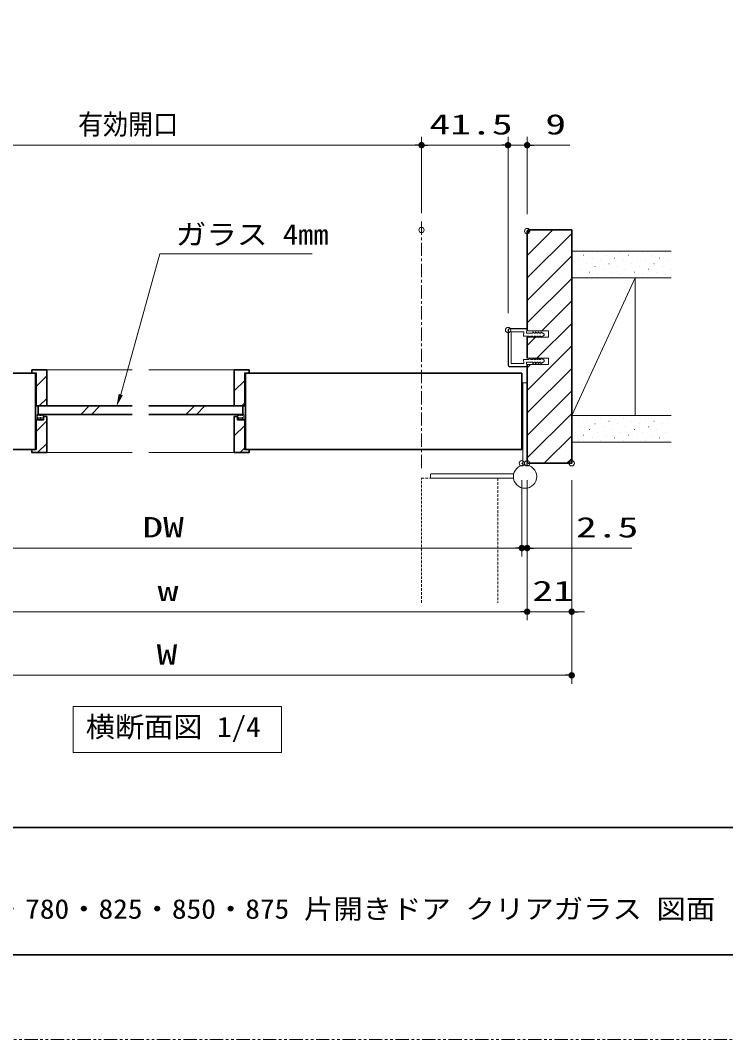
# Model space of a CAD drawing. Units: millimetres, scale not verified. Extents: x -1306 to 1306, y -607 to 607.
# Drawn here: x -696.1 to -363.6, y -594 to -113.4 of the extents above; entities that cross this region are included whole.
import ezdxf
from ezdxf.enums import TextEntityAlignment as Align

# ---------------------------------------------------------------- set-up
doc = ezdxf.new("R2010")
doc.units = ezdxf.units.MM
doc.header["$LTSCALE"] = 5
doc.header["$PDMODE"] = 32
doc.header["$PDSIZE"] = 2.5
for name, pattern in [('USER1', [2.5, 1.25, -0.25, 0.25, -0.25, 0.25, -0.25]), ('USER2', [0.375, 0.25, -0.125]), ('USER3', [2, 1.25, -0.25, 0.25, -0.25])]:
    doc.linetypes.add(name, pattern=pattern)
for name, color, linetype, lineweight in [('0-1_線(黄)', 2, 'Continuous', 15), ('0-2_線(白)', 7, 'Continuous', 30), ('0-3_線(水)', 4, 'Continuous', 9), ('0-4_寸法線', 3, 'Continuous', 13), ('0-6_点線(水)', 6, 'USER2', 9), ('0-7_0', 3, 'Continuous', 25), ('0-8_DEFPOINTS', 7, 'Continuous', 5), ('0-9_点線(黄)', 2, 'USER2', 15), ('0-A_中心線', 3, 'USER3', 9), ('0-B_ハッチング', 6, 'Continuous', 9), ('0-C_陰線', 4, 'USER1', 9), ('0-D_図面枠', 7, 'Continuous', 35)]:
    doc.layers.add(name, color=color, linetype=linetype, lineweight=lineweight)
doc.styles.add('ＭＳ ゴシック', font='')
doc.styles.get('ＭＳ ゴシック').set_extended_font_data('MS Gothic')

# ---------------------------------------------------------------- blocks, each defined once
blk = doc.blocks.new('_DOT')
at = {"layer": '0-7_0'}
blk.add_line((-2.5, 0), (-5, 0), dxfattribs=at)
for points in [[(0, 0), (-2.5, 0), (-2.48, 0.313)], [(0, 0), (-2.48, -0.313), (-2.5, 0)], [(0, 0), (-2.48, 0.313), (-2.421, 0.622)], [(0, 0), (-2.421, -0.622), (-2.48, -0.313)], [(0, 0), (-2.421, 0.622), (-2.324, 0.92)], [(0, 0), (-2.324, -0.92), (-2.421, -0.622)], [(0, 0), (-2.324, 0.92), (-2.191, 1.204)], [(0, 0), (-2.191, -1.204), (-2.324, -0.92)], [(0, 0), (-2.191, 1.204), (-2.023, 1.469)], [(0, 0), (-2.023, -1.469), (-2.191, -1.204)], [(0, 0), (-2.023, 1.469), (-1.822, 1.711)], [(0, 0), (-1.822, -1.711), (-2.023, -1.469)], [(0, 0), (-1.822, 1.711), (-1.594, 1.926)], [(0, 0), (-1.594, -1.926), (-1.822, -1.711)], [(0, 0), (-1.594, 1.926), (-1.34, 2.111)], [(0, 0), (-1.34, -2.111), (-1.594, -1.926)], [(0, 0), (-1.34, 2.111), (-1.064, 2.262)], [(0, 0), (-1.064, -2.262), (-1.34, -2.111)], [(0, 0), (-1.064, 2.262), (-0.773, 2.378)], [(0, 0), (-0.773, -2.378), (-1.064, -2.262)], [(0, 0), (-0.773, 2.378), (-0.468, 2.456)], [(0, 0), (-0.468, -2.456), (-0.773, -2.378)], [(0, 0), (-0.468, 2.456), (-0.157, 2.495)], [(0, 0), (-0.157, -2.495), (-0.468, -2.456)], [(0, 0), (-0.157, 2.495), (0.157, 2.495)], [(0, 0), (0.157, -2.495), (-0.157, -2.495)], [(0, 0), (0.157, 2.495), (0.468, 2.456)], [(0, 0), (0.468, 2.456), (0.773, 2.378)], [(0, 0), (0.773, 2.378), (1.064, 2.262)], [(0, 0), (1.064, 2.262), (1.34, 2.111)], [(0, 0), (1.34, 2.111), (1.594, 1.926)], [(0, 0), (1.594, 1.926), (1.822, 1.711)], [(0, 0), (1.822, 1.711), (2.023, 1.469)], [(0, 0), (2.023, 1.469), (2.191, 1.204)], [(0, 0), (2.191, 1.204), (2.324, 0.92)], [(0, 0), (2.324, 0.92), (2.421, 0.622)], [(0, 0), (2.421, 0.622), (2.48, 0.313)], [(0, 0), (2.48, 0.313), (2.5, 0)], [(0, 0), (0.468, -2.456), (0.157, -2.495)], [(0, 0), (0.773, -2.378), (0.468, -2.456)], [(0, 0), (1.064, -2.262), (0.773, -2.378)], [(0, 0), (1.34, -2.111), (1.064, -2.262)], [(0, 0), (1.594, -1.926), (1.34, -2.111)], [(0, 0), (1.822, -1.711), (1.594, -1.926)], [(0, 0), (2.023, -1.469), (1.822, -1.711)], [(0, 0), (2.191, -1.204), (2.023, -1.469)], [(0, 0), (2.324, -0.92), (2.191, -1.204)], [(0, 0), (2.421, -0.622), (2.324, -0.92)], [(0, 0), (2.48, -0.313), (2.421, -0.622)], [(0, 0), (2.5, 0), (2.48, -0.313)]]:
    blk.add_solid(points, dxfattribs=at)

msp = doc.modelspace()

# ---------------------------------------------------------------- linework, layer by layer
at = {"layer": '0-1_線(黄)'}
for p, q in [((-389.314, -222.222), (-436.17, -222.222)), ((-389.314, -234.722), (-436.17, -234.722)), ((-406.17, -234.722), (-436.17, -299.722)), ((-406.17, -234.722), (-406.17, -299.722)), ((-389.314, -299.722), (-436.17, -299.722)), ((-389.314, -312.222), (-436.17, -312.222))]:
    msp.add_line(p, q, dxfattribs=at)
msp.add_lwpolyline([(-671.293, -436.844), (-573.004, -436.844), (-573.004, -458.679), (-671.293, -458.679)], close=True, dxfattribs=at)
at = {"layer": '0-2_線(白)'}
for p, q in [((-456.67, -212.222), (-457.17, -212.722)), ((-457.17, -212.722), (-457.17, -259.722)), ((-436.17, -212.222), (-456.67, -212.222)), ((-436.17, -322.222), (-436.17, -212.222)), ((-457.17, -262.722), (-457.17, -272.722)), ((-457.17, -321.722), (-457.17, -275.722)), ((-790.67, -279.722), (-688.67, -279.722)), ((-688.92, -315.722), (-688.92, -279.722)), ((-590.3, -279.722), (-459.67, -279.722)), ((-590.05, -315.722), (-590.05, -279.722)), ((-459.67, -279.722), (-459.67, -315.722)), ((-635.485, -295.222), (-591.3, -295.222)), ((-643.485, -299.222), (-687.67, -299.222)), ((-685.17, -300.222), (-685.17, -301.722)), ((-685.17, -300.222), (-685.17, -301.722)), ((-593.8, -300.222), (-593.8, -301.722)), ((-593.8, -300.222), (-593.8, -301.722)), ((-459.67, -315.722), (-590.3, -315.722)), ((-456.67, -322.222), (-457.17, -321.722)), ((-457.17, -321.722), (-456.67, -322.222)), ((-456.67, -322.222), (-436.17, -322.222))]:
    msp.add_line(p, q, dxfattribs=at)
for points in [[(-690.67, -279.722), (-690.67, -278.222), (-683.67, -278.222), (-683.67, -295.222), (-688.67, -295.222), (-688.67, -279.722)], [(-588.3, -279.722), (-588.3, -278.222), (-595.3, -278.222), (-595.3, -295.222), (-590.3, -295.222), (-590.3, -279.722)]]:
    msp.add_lwpolyline(points, close=True, dxfattribs=at)
for points in [[(-688.67, -315.722), (-790.67, -315.722), (-790.67, -279.722)], [(-687.67, -299.222), (-687.67, -295.222), (-643.485, -295.222)], [(-591.3, -295.222), (-591.3, -299.222), (-635.485, -299.222)], [(-690.67, -315.722), (-690.67, -317.222), (-683.67, -317.222), (-683.67, -300.222), (-685.17, -300.222)], [(-688.67, -301.722), (-688.67, -315.722), (-690.67, -315.722)], [(-685.17, -300.222), (-685.17, -301.722), (-688.67, -301.722)], [(-685.17, -300.222), (-685.17, -301.722), (-688.17, -301.722)], [(-588.3, -315.722), (-588.3, -317.222), (-595.3, -317.222), (-595.3, -300.222), (-593.8, -300.222)], [(-593.8, -300.222), (-593.8, -301.722), (-590.3, -301.722)], [(-593.8, -300.222), (-593.8, -301.722), (-590.8, -301.722)], [(-590.3, -301.722), (-590.3, -315.722), (-588.3, -315.722)]]:
    msp.add_lwpolyline(points, dxfattribs=at)
at = {"layer": '0-3_線(水)'}
for p, q in [((-683.67, -278.222), (-643.485, -278.222)), ((-635.485, -278.222), (-595.3, -278.222)), ((-667.613, -299.222), (-663.613, -295.222)), ((-662.613, -299.222), (-658.613, -295.222)), ((-618.088, -299.222), (-614.088, -295.222)), ((-613.088, -299.222), (-609.088, -295.222)), ((-688.17, -301.722), (-688.17, -299.222)), ((-687.67, -299.222), (-688.17, -299.222)), ((-685.17, -300.222), (-685.17, -299.222)), ((-593.8, -300.222), (-593.8, -299.222)), ((-591.3, -299.222), (-590.8, -299.222)), ((-590.8, -301.722), (-590.8, -299.222)), ((-683.67, -317.222), (-643.485, -317.222)), ((-635.485, -317.222), (-595.3, -317.222)), ((-457.17, -321.722), (-457.17, -323.114)), ((-502.72, -329.272), (-502.72, -327.272)), ((-502.47, -327.272), (-463.526, -327.272)), ((-502.47, -329.272), (-463.526, -329.272))]:
    msp.add_line(p, q, dxfattribs=at)
msp.add_lwpolyline([(-457.17, -284.222), (-459.17, -284.222), (-459.17, -323.074)], dxfattribs=at)
msp.add_circle((-458.17, -328.522), 5.5, dxfattribs=at)
at = {"layer": '0-4_寸法線'}
for p, q in [((-783.17, -172.222), (-509.97, -172.222)), ((-506.97, -204.222), (-506.97, -168.222)), ((-506.97, -204.222), (-506.97, -168.222)), ((-503.97, -172.222), (-469.17, -172.222)), ((-469.17, -172.222), (-472.17, -172.222)), ((-466.17, -251.422), (-466.17, -168.222)), ((-466.17, -251.422), (-466.17, -168.222)), ((-466.17, -172.222), (-457.17, -172.222)), ((-457.17, -204.722), (-457.17, -168.222)), ((-454.17, -172.222), (-436.98, -172.222)), ((-466.17, -276.022), (-466.17, -259.422)), ((-466.02, -276.022), (-466.02, -259.422)), ((-457.47, -258.722), (-465.47, -258.722)), ((-457.47, -258.872), (-465.47, -258.872)), ((-457.476, -260.922), (-457.32, -259.028)), ((-457.229, -259.524), (-457.17, -259.034)), ((-456.162, -262.222), (-458.885, -262.222)), ((-454.559, -260.922), (-457.475, -260.922)), ((-456.162, -262.877), (-455.346, -262.222)), ((-456.162, -262.23), (-456.162, -262.877)), ((-454.559, -262.222), (-455.346, -262.222)), ((-454.559, -260.172), (-454.559, -260.922)), ((-453.759, -260.922), (-454.559, -260.172)), ((-454.559, -262.972), (-454.559, -262.222)), ((-453.759, -262.222), (-454.559, -262.972)), ((-453.259, -260.922), (-453.759, -260.922)), ((-453.259, -262.222), (-453.759, -262.222)), ((-453.259, -260.172), (-453.259, -260.922)), ((-452.459, -260.922), (-453.259, -260.172)), ((-453.259, -262.972), (-453.259, -262.222)), ((-452.459, -262.222), (-453.259, -262.972)), ((-451.959, -260.922), (-452.459, -260.922)), ((-451.959, -262.222), (-452.459, -262.222)), ((-451.159, -260.922), (-451.959, -260.172)), ((-451.959, -260.172), (-451.959, -260.922)), ((-451.959, -262.972), (-451.959, -262.222)), ((-451.159, -262.222), (-451.959, -262.972)), ((-450.659, -260.922), (-451.159, -260.922)), ((-450.659, -262.222), (-451.159, -262.222)), ((-450.659, -260.172), (-450.659, -260.922)), ((-449.17, -261.272), (-450.659, -260.172)), ((-449.17, -261.872), (-450.659, -262.972)), ((-450.659, -262.972), (-450.659, -262.222)), ((-449.17, -261.872), (-449.17, -261.272)), ((-456.162, -273.222), (-458.885, -273.222)), ((-458.885, -273.222), (-458.718, -275.222)), ((-456.162, -272.568), (-455.346, -273.222)), ((-456.162, -273.215), (-456.162, -272.568)), ((-454.559, -273.222), (-455.346, -273.222)), ((-454.559, -272.472), (-454.559, -273.222)), ((-453.759, -273.222), (-454.559, -272.472)), ((-453.259, -273.222), (-453.759, -273.222)), ((-453.259, -272.472), (-453.259, -273.222)), ((-452.459, -273.222), (-453.259, -272.472)), ((-451.959, -273.222), (-452.459, -273.222)), ((-451.959, -272.472), (-451.959, -273.222)), ((-451.159, -273.222), (-451.959, -272.472)), ((-450.659, -273.222), (-451.159, -273.222)), ((-450.659, -272.472), (-450.659, -273.222)), ((-449.17, -273.572), (-450.659, -272.472)), ((-449.17, -273.572), (-449.17, -274.172)), ((-457.47, -276.572), (-465.47, -276.572)), ((-457.47, -276.722), (-465.47, -276.722)), ((-457.476, -274.522), (-457.32, -276.416)), ((-454.559, -274.522), (-457.475, -274.522)), ((-457.229, -275.92), (-457.17, -276.41)), ((-454.559, -275.272), (-454.559, -274.522)), ((-453.759, -274.522), (-454.559, -275.272)), ((-453.259, -274.522), (-453.759, -274.522)), ((-453.259, -275.272), (-453.259, -274.522)), ((-452.459, -274.522), (-453.259, -275.272)), ((-451.959, -274.522), (-452.459, -274.522)), ((-451.159, -274.522), (-451.959, -275.272)), ((-451.959, -275.272), (-451.959, -274.522)), ((-450.659, -274.522), (-451.159, -274.522)), ((-449.17, -274.172), (-450.659, -275.272)), ((-450.659, -275.272), (-450.659, -274.522)), ((-459.67, -330.222), (-459.67, -366.222)), ((-459.67, -330.222), (-459.67, -366.222)), ((-457.17, -330.222), (-457.17, -396.222)), ((-457.17, -330.222), (-457.17, -396.222)), ((-457.17, -330.222), (-457.17, -366.222)), ((-436.17, -330.222), (-436.17, -396.222)), ((-436.17, -330.222), (-436.17, -426.222)), ((-792.17, -362.222), (-462.67, -362.222)), ((-462.67, -362.222), (-465.67, -362.222)), ((-459.67, -362.222), (-457.17, -362.222)), ((-454.17, -362.222), (-407.741, -362.222)), ((-792.17, -392.222), (-460.17, -392.222)), ((-460.17, -392.222), (-463.17, -392.222)), ((-457.17, -392.222), (-436.17, -392.222)), ((-433.17, -392.222), (-430.17, -392.222)), ((-813.17, -422.222), (-439.17, -422.222))]:
    msp.add_line(p, q, dxfattribs=at)
for points in [[(-558.464, -223.398), (-630.299, -223.398), (-648.771, -289.85)], [(-458.881, -262.222), (-458.718, -260.222), (-464.67, -260.222)], [(-458.718, -275.222), (-464.67, -275.222), (-464.67, -260.222)], [(-457.17, -259.722), (-447.17, -259.722), (-447.17, -262.722), (-457.17, -262.722)], [(-457.17, -272.722), (-447.17, -272.722), (-447.17, -275.722), (-457.17, -275.722)]]:
    msp.add_lwpolyline(points, dxfattribs=at)
for centre, radius, start, end in [((-465.47, -259.422), 0.7, 90, 180), ((-465.47, -259.422), 0.55, 90, 180), ((-457.47, -259.022), 0.3, 357.72528, 90), ((-457.47, -259.022), 0.15, 357.72528, 90), ((-465.47, -276.022), 0.7, 180, 270), ((-465.47, -276.022), 0.55, 180, 270), ((-457.47, -276.422), 0.3, 270, 2.27472), ((-457.47, -276.422), 0.15, 270, 2.27472)]:
    msp.add_arc(centre, radius, start, end, dxfattribs=at)
msp.add_solid([(-650.845, -295.481), (-649.749, -289.49), (-647.793, -290.21)], dxfattribs=at)
at = {"layer": '0-6_点線(水)'}
for p, q in [((-687.898, -301.722), (-687.898, -299.222)), ((-687.273, -301.722), (-687.273, -299.222)), ((-686.648, -301.722), (-686.648, -299.222)), ((-686.023, -301.722), (-686.023, -299.222)), ((-685.398, -301.722), (-685.398, -299.222)), ((-593.287, -301.722), (-593.287, -299.222)), ((-592.662, -301.722), (-592.662, -299.222)), ((-592.037, -301.722), (-592.037, -299.222)), ((-591.412, -301.722), (-591.412, -299.222))]:
    msp.add_line(p, q, dxfattribs=at)
at = {"layer": '0-8_DEFPOINTS'}
for p in [(-506.97, -172.222), (-466.17, -172.222), (-506.97, -212.222), (-457.17, -212.722), (-466.17, -259.422), (-459.67, -322.222), (-457.17, -322.222), (-436.17, -322.222), (-459.67, -362.222), (-457.17, -362.222), (-457.17, -392.222), (-436.17, -392.222), (-436.17, -422.222)]:
    msp.add_point(p, dxfattribs=at)
at = {"layer": '0-9_点線(黄)'}
for p, q in [((-506.97, -329.272), (-470.97, -329.272)), ((-506.97, -388.047), (-506.97, -329.272)), ((-470.97, -329.272), (-470.97, -388.047))]:
    msp.add_line(p, q, dxfattribs=at)
at = {"layer": '0-A_中心線'}
msp.add_line((-506.97, -208.222), (-506.97, -325.272), dxfattribs=at)
at = {"layer": '0-B_ハッチング'}
for p, q in [((-457.17, -213.648), (-455.744, -212.222)), ((-457.17, -224.255), (-445.137, -212.222)), ((-457.17, -234.862), (-436.17, -213.862)), ((-457.17, -245.468), (-436.17, -224.468)), ((-434.508, -222.806), (-434.458, -222.806)), ((-430.53, -224.132), (-430.48, -224.132)), ((-426.553, -225.458), (-426.503, -225.458)), ((-423.901, -222.806), (-423.851, -222.806)), ((-419.924, -224.132), (-419.874, -224.132)), ((-415.946, -225.458), (-415.896, -225.458)), ((-413.295, -222.806), (-413.245, -222.806)), ((-409.317, -224.132), (-409.267, -224.132)), ((-405.34, -225.458), (-405.29, -225.458)), ((-402.688, -222.806), (-402.638, -222.806)), ((-398.711, -224.132), (-398.661, -224.132)), ((-394.733, -225.458), (-394.683, -225.458)), ((-392.082, -222.806), (-392.032, -222.806)), ((-435.834, -229.435), (-435.784, -229.435)), ((-433.182, -226.784), (-433.132, -226.784)), ((-429.205, -228.109), (-429.155, -228.109)), ((-425.227, -229.435), (-425.177, -229.435)), ((-422.576, -226.784), (-422.526, -226.784)), ((-418.598, -228.109), (-418.548, -228.109)), ((-414.621, -229.435), (-414.571, -229.435)), ((-411.969, -226.784), (-411.919, -226.784)), ((-407.991, -228.109), (-407.941, -228.109)), ((-404.014, -229.435), (-403.964, -229.435)), ((-401.362, -226.784), (-401.312, -226.784)), ((-397.385, -228.109), (-397.335, -228.109)), ((-393.407, -229.435), (-393.357, -229.435)), ((-390.756, -226.784), (-390.706, -226.784)), ((-457.17, -256.075), (-436.17, -235.075)), ((-434.508, -233.413), (-434.458, -233.413)), ((-431.856, -230.761), (-431.806, -230.761)), ((-427.879, -232.087), (-427.829, -232.087)), ((-423.901, -233.413), (-423.851, -233.413)), ((-421.25, -230.761), (-421.2, -230.761)), ((-417.272, -232.087), (-417.222, -232.087)), ((-413.295, -233.413), (-413.245, -233.413)), ((-410.643, -230.761), (-410.593, -230.761)), ((-406.666, -232.087), (-406.616, -232.087)), ((-402.688, -233.413), (-402.638, -233.413)), ((-400.037, -230.761), (-399.987, -230.761)), ((-396.059, -232.087), (-396.009, -232.087)), ((-392.082, -233.413), (-392.032, -233.413)), ((-389.43, -230.761), (-389.38, -230.761)), ((-450.211, -259.722), (-436.17, -245.681)), ((-452.604, -272.722), (-436.17, -256.288)), ((-457.17, -266.681), (-453.259, -262.77)), ((-457.17, -287.895), (-436.17, -266.895)), ((-457.17, -277.288), (-455.604, -275.722)), ((-457.17, -298.501), (-436.17, -277.501)), ((-688.67, -286.049), (-683.67, -281.049)), ((-595.3, -288.139), (-590.3, -283.139)), ((-457.17, -309.108), (-436.17, -288.108)), ((-687.236, -295.222), (-683.67, -291.656)), ((-591.777, -295.222), (-590.3, -293.746)), ((-688.67, -307.262), (-683.67, -302.262)), ((-457.17, -319.714), (-436.17, -298.714)), ((-433.182, -301.03), (-433.132, -301.03)), ((-429.205, -302.356), (-429.155, -302.356)), ((-422.576, -301.03), (-422.526, -301.03)), ((-418.598, -302.356), (-418.548, -302.356)), ((-411.969, -301.03), (-411.919, -301.03)), ((-407.991, -302.356), (-407.941, -302.356)), ((-401.362, -301.03), (-401.312, -301.03)), ((-397.385, -302.356), (-397.335, -302.356)), ((-390.756, -301.03), (-390.706, -301.03)), ((-595.3, -309.352), (-590.3, -304.352)), ((-435.834, -303.681), (-435.784, -303.681)), ((-431.856, -305.007), (-431.806, -305.007)), ((-427.879, -306.333), (-427.829, -306.333)), ((-425.227, -303.681), (-425.177, -303.681)), ((-421.25, -305.007), (-421.2, -305.007)), ((-417.272, -306.333), (-417.222, -306.333)), ((-414.621, -303.681), (-414.571, -303.681)), ((-410.643, -305.007), (-410.593, -305.007)), ((-406.666, -306.333), (-406.616, -306.333)), ((-404.014, -303.681), (-403.964, -303.681)), ((-400.037, -305.007), (-399.987, -305.007)), ((-396.059, -306.333), (-396.009, -306.333)), ((-393.407, -303.681), (-393.357, -303.681)), ((-449.071, -322.222), (-436.17, -309.321)), ((-434.508, -307.659), (-434.458, -307.659)), ((-433.182, -311.636), (-433.132, -311.636)), ((-430.53, -308.985), (-430.48, -308.985)), ((-426.553, -310.311), (-426.503, -310.311)), ((-423.901, -307.659), (-423.851, -307.659)), ((-422.576, -311.636), (-422.526, -311.636)), ((-419.924, -308.985), (-419.874, -308.985)), ((-415.946, -310.311), (-415.896, -310.311)), ((-413.295, -307.659), (-413.245, -307.659)), ((-411.969, -311.636), (-411.919, -311.636)), ((-409.317, -308.985), (-409.267, -308.985)), ((-405.34, -310.311), (-405.29, -310.311)), ((-402.688, -307.659), (-402.638, -307.659)), ((-401.362, -311.636), (-401.312, -311.636)), ((-398.711, -308.985), (-398.661, -308.985)), ((-394.733, -310.311), (-394.683, -310.311)), ((-392.082, -307.659), (-392.032, -307.659)), ((-390.756, -311.636), (-390.706, -311.636)), ((-688.023, -317.222), (-683.67, -312.869)), ((-592.564, -317.222), (-590.3, -314.959)), ((-438.465, -322.222), (-436.17, -319.928))]:
    msp.add_line(p, q, dxfattribs=at)
at = {"layer": '0-C_陰線'}
msp.add_line((387.036, -594), (-1292.964, -594), dxfattribs=at)
at = {"layer": '0-D_図面枠'}
msp.add_line((-1252.964, -494), (347.036, -494), dxfattribs=at)
msp.add_lwpolyline([(-1252.964, -554), (347.036, -554), (347.036, 554), (-1252.964, 554)], close=True, dxfattribs=at)

# ---------------------------------------------------------------- block references
at = {"layer": '0-4_寸法線', "xscale": 0.6, "yscale": 0.6}
for p in [(-506.97, -172.222), (-466.17, -172.222), (-466.17, -172.222), (-459.67, -362.222), (-459.67, -362.222), (-457.17, -392.222), (-457.17, -392.222), (-436.17, -422.222)]:
    msp.add_blockref('_DOT', p, dxfattribs=at)
at = {"layer": '0-4_寸法線', "xscale": 0.6, "yscale": 0.6, "rotation": 180}
for p in [(-506.97, -172.222), (-457.17, -172.222), (-457.17, -362.222), (-436.17, -392.222)]:
    msp.add_blockref('_DOT', p, dxfattribs=at)

# ---------------------------------------------------------------- texts
at = {"layer": '0-1_線(黄)', "style": 'ＭＳ ゴシック', "width": 1.05}
msp.add_text('横断面図 1/4', height=9.604, dxfattribs=at).set_placement((-665.283, -454.222), align=Align.BOTTOM_LEFT)
at = {"layer": '0-4_寸法線', "style": 'ＭＳ ゴシック'}
for s, height, width, p in [('有効開口', 9.604, 0.9, (-668.934, -170.073)), ('41.5', 9.604, 1.5, (-503.237, -170.073)), ('9', 9.604, 1.5, (-448.599, -170.073)), ('ガラス 4mm', 9.621, 1.1, (-622.899, -222.005)), ('DW', 9.604, 1.5, (-638.61, -360.073)), ('2.5', 9.604, 1.5, (-434.122, -360.073)), ('21', 9.604, 1.5, (-454.765, -390.073)), ('w', 9.604, 1.5, (-631.408, -390.073)), ('W', 9.604, 1.5, (-631.884, -420.073))]:
    msp.add_text(s, height=height, dxfattribs=dict(at, width=width)).set_placement(p, align=Align.BOTTOM_LEFT)
at = {"layer": '0-D_図面枠', "style": 'ＭＳ ゴシック', "width": 1.1}
msp.add_text('テゴーロ H2100 W735・755・780・825・850・875 片開きドア クリアガラス 図面', height=9.236, dxfattribs=at).set_placement((-873.76, -539.776), align=Align.BOTTOM_LEFT)

doc.saveas('drawing.dxf')
